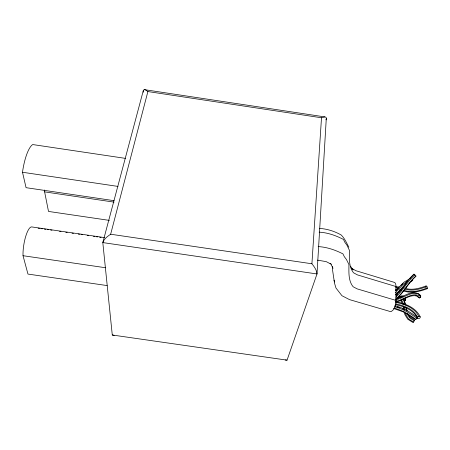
<?xml version="1.0" encoding="UTF-8"?>
<svg xmlns="http://www.w3.org/2000/svg" width="450" height="450" viewBox="0 0 450 450"><rect width="100%" height="100%" fill="white"/><g stroke="black" fill="none" stroke-linecap="round" stroke-linejoin="round"><path stroke-width="0.67" d="M332.55 266.569L332.544 269.972L334.519 283.207L335.976 288.028L341.949 295.718L349.537 299.627L389.801 311.4A7.622 3.369 -73.9 0 0 391.399 311.439L393.199 309.915A7.622 3.369 -73.9 0 0 396.118 300.454L396.011 292.101M417.049 295.909L418.191 297.287L419.434 297.962L420.705 297.231L420.722 295.824L419.507 294.328C411.126 290.531 403.661 298.507 395.668 299.79M396.366 298.868C404.055 292.359 408.347 282.881 415.969 276.3L414 274.146L409.95 278.578M114.165 335.391L112.281 335.002L102.808 242.584L143.241 90.832L143.865 89.803L144.428 89.651L325.479 117.011L326.323 117.827L317.008 273.966L287.049 360.152L285.261 360.006M144.428 89.651L145.969 90.124L147.893 91.552L110.649 234.231C107.522 236.374 104.029 238.815 102.808 242.584L317.008 273.966C316.794 270.051 314.252 266.732 311.912 263.773L321.502 117.776L324.731 116.899M393.514 308.458L403.132 311.816L414.984 319.258L415.884 319.382L416.919 318.308L417.049 317.109C410.293 312.176 403.003 307.609 394.746 305.752M405.399 297.973L405.489 300.42L404.348 301.236L404.561 299.711L403.853 298.946M405.489 300.42L405.714 298.828L404.961 298.012M404.342 312.013L404.933 314.707L407.717 319.168L412.909 322.493L413.556 322.093L414.529 320.051L409.888 317.081L407.717 313.599M326.019 119.852L326.391 118.502M403.217 290.908C411.148 293.591 419.653 291.589 427.224 288.709L427.5 287.764L426.926 286.38L426.077 285.941C419.439 288.405 412.003 290.548 405 288.298M427.224 288.709L426.369 288.27L425.796 286.881L426.077 285.941M401.991 288.911L404.741 285.148M405.923 283.534L407.919 280.969M401.169 289.952L399.173 292.348M395.274 290.964L403.948 282.223L410.344 278.387M396.315 290.25L398.694 287.702M395.257 292.691L403.11 284.445L408.116 280.564M395.792 294.233L405.889 283.967M395.859 294.553L403.402 286.588M401.012 285.3L402.947 283.5M414.996 274.826C407.317 281.256 403.104 290.683 395.584 297.236M415.98 275.906C408.037 282.69 403.644 292.579 395.561 299.222M414 274.146C406.806 280.142 402.812 288.894 395.989 295.206M396.225 295.358L398.019 293.608M417.803 318.431L417.606 317.284L418.753 316.294L420.098 316.451L420.294 317.599L419.147 318.589L417.803 318.431C413.494 309.926 404.123 306.326 395.297 304.616M400.663 297.242L402.733 296.398M399.516 296.691L401.906 295.774L403.335 296.083M425.796 286.881C419.197 289.373 411.784 291.403 404.843 289.012M426.369 288.27C419.299 290.976 411.356 292.916 403.948 290.317M410.839 281.357L411.941 280.991L412.836 279.917L411.699 280.288M395.899 301.281C403.858 300.122 411.193 292.072 419.512 295.768L420.705 297.231M395.758 301.978C403.391 300.949 410.327 293.079 418.281 296.561L419.434 297.962M395.944 298.817C403.352 297.416 410.434 290.048 418.275 293.687L419.074 294.666M395.668 286.751L399.139 286.942M395.736 287.584L398.947 287.758M395.91 289.074L397.299 289.153M395.651 289.704L396.877 289.772M112.281 335.002L287.049 360.152M104.676 237.623L31.703 226.918A18.675 4.973 -80.7 0 0 25.695 236.481A18.675 4.973 -80.7 0 0 23.023 255.707L105.699 267.761M107.134 285.576L27.962 274.072L23.023 255.707M125.376 158.366L32.687 144.551A29.942 8.325 -82.3 0 0 22.5 172.26L118.007 186.418M114.036 200.678L26.055 187.678L22.5 172.26M44.629 189.984A17.556 4.41 -82.1 0 0 44.617 191.869L114.03 202.123M109.35 220.388L48.504 211.433L44.617 191.869M110.649 234.231L311.912 263.773M38.137 228.184L39.521 228.386M40.905 228.589L42.289 228.797M44.364 229.101L45.748 229.303M47.132 229.506L48.516 229.708M50.586 230.012L51.969 230.214M59.58 231.328L60.964 231.531M65.801 232.245L67.185 232.447M72.028 233.156L73.412 233.359M78.249 234.067L79.633 234.27M81.017 234.472L82.401 234.675M87.244 235.389L88.627 235.592M93.465 236.301L94.849 236.503M96.233 236.706L97.616 236.908M99.692 237.212L101.076 237.414M147.893 91.552L321.502 117.776M317.424 260.128L326.244 261.641L331.487 264.403L330.086 263.34M319.641 228.42C327.403 228.915 334.581 231.294 341.218 234.996C344.627 238.343 346.641 242.977 348.84 247.23M319.146 232.149C327.904 232.639 335.886 235.541 343.479 239.434L344.897 242.381L346.939 245.143L349.38 250.217C349.38 257.754 348.559 266.524 353.503 272.773L357.48 274.911L395.944 286.526L395.994 290.706M318.178 246.583C327.06 247.106 335.199 249.969 342.939 253.873L344.385 256.781L346.455 259.509L348.936 264.521C348.93 271.957 348.142 280.654 353.132 286.757L357.165 288.877L396.118 300.454M400.033 289.412L401.338 289.716M399.358 290.019L401.287 290.464M397.367 306.99L399.375 307.575M394.515 306.743C402.795 308.706 410.102 313.374 416.919 318.308M394.234 308.194C402.244 310.095 409.292 314.623 415.884 319.382M395.685 301.601C405.191 303.514 415.339 307.339 420.098 316.451M395.522 302.299C404.539 304.116 414.298 307.541 418.753 316.294M395.623 303.896C404.218 305.567 413.421 308.953 417.606 317.284M415.536 295.391L416.543 295.734M395.657 294.772L396.872 295.2M402.677 308.784L403.762 309.291L403.161 306.619M419.473 295.155L420.722 295.824M351.894 268.521L356.012 270.748L394.521 282.426A7.521 3.279 -73.3 0 1 395.944 286.526M399.206 296.376L400.928 297.338M398.498 296.871L400.162 297.804M397.35 297.917L398.537 298.575M396.236 298.08L397.378 298.716M414.366 320.873L409.579 317.812L407.25 314.077M413.556 322.093L408.488 318.853L405.855 314.629L405.562 313.29M351.748 268.65L353.064 269.989L350.713 266.524M402.924 298.868L404.201 300.206L405.849 305.072M402.615 299.548L403.785 300.774L405.073 304.149M400.905 299.897L402.497 301.567L403.65 304.571M400.224 300.302L401.642 301.787L402.497 304.037M331.374 265.106L333.051 268.279M334.041 280.17L334.592 282.004M406.423 307.693L407.143 310.973M405.799 307.457L406.524 310.764M404.235 307.254L404.826 309.938M143.241 90.832L143.263 92.233"/></g></svg>
